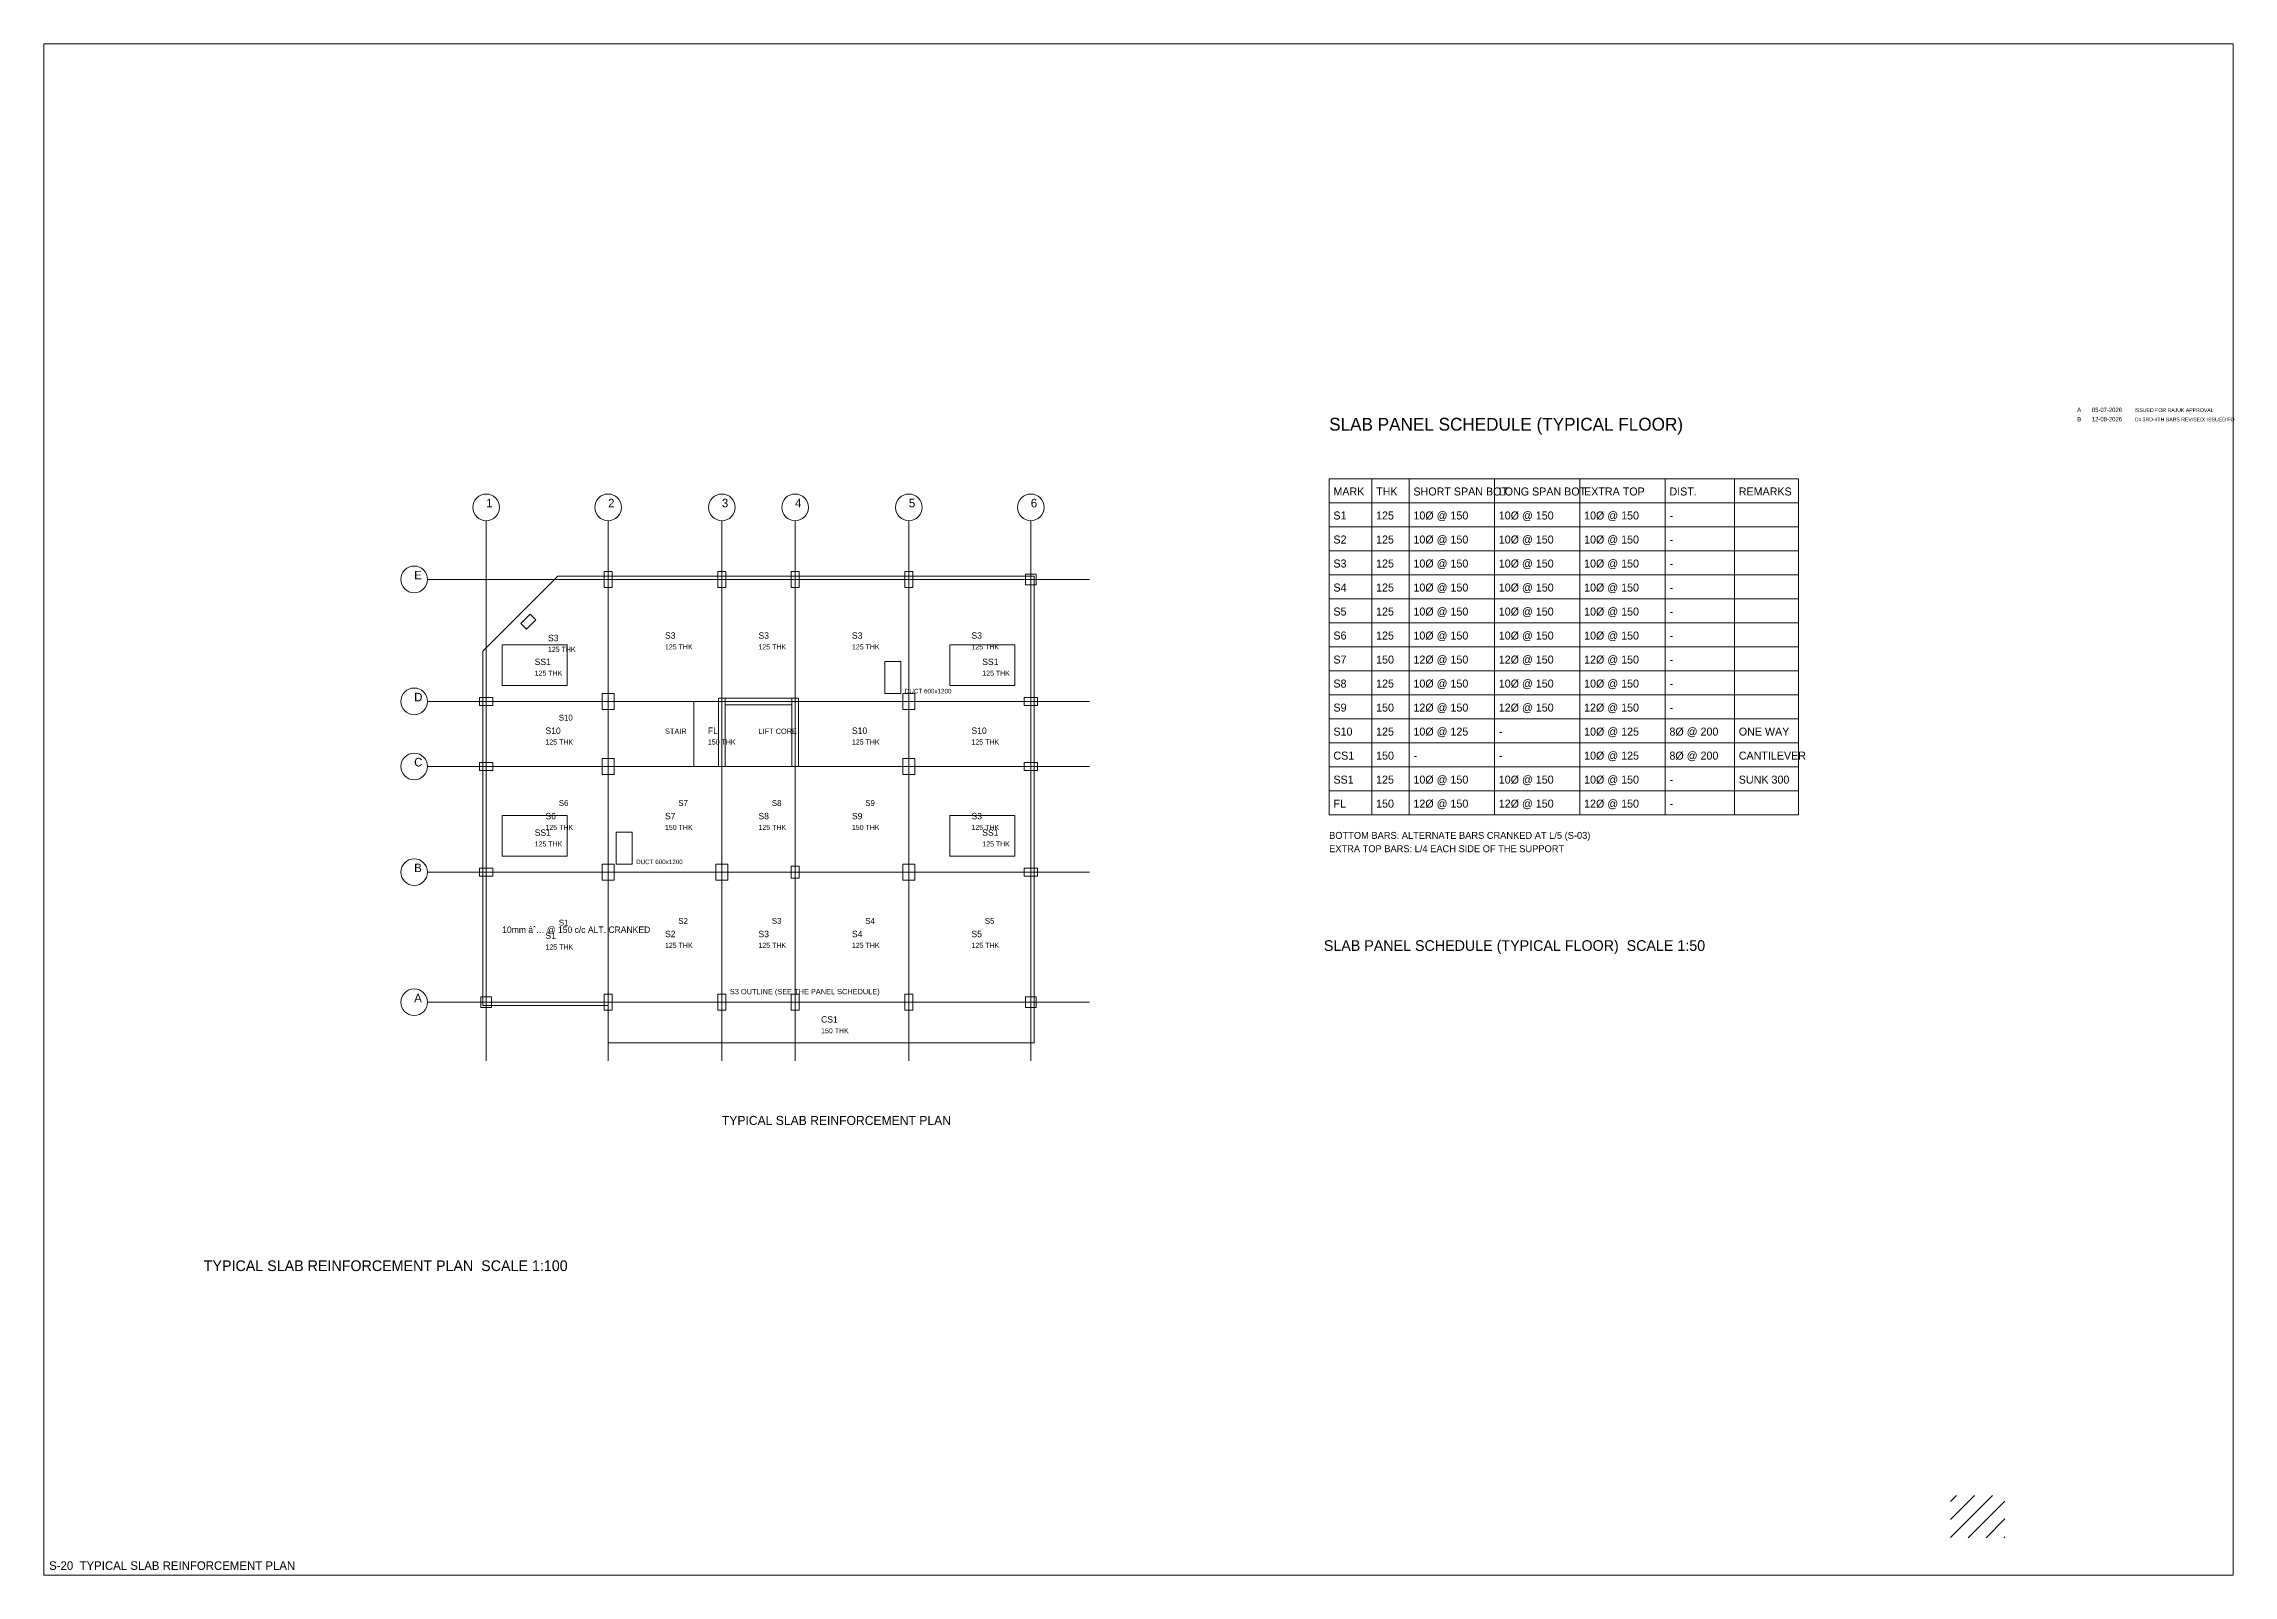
# Model space of a CAD drawing. Extents: x 1000 to 741800, y -207200 to 58400.
# Drawn here: x 377400 to 459500, y -137800 to -80400 of the extents above; entities that cross this region are included whole.
import ezdxf

# ---------------------------------------------------------------- set-up
doc = ezdxf.new("R2010")
doc.units = 0
doc.layers.get('0').update_dxf_attribs({"lineweight": 0, "plot": 0})
for name, color, linetype, lineweight, plot in [('Column', 1, 'Continuous', 0, False), ('Grid', 8, 'Continuous', 0, False), ('Grid Circle', 8, 'Continuous', 0, False), ('Hatch', 9, 'Continuous', 0, False), ('Sheet', 7, 'Continuous', 0, False), ('Slab', 5, 'Continuous', 0, False), ('Text-1', 7, 'Continuous', 0, False), ('Text-2', 7, 'Continuous', 0, False), ('TITLE', 7, 'Continuous', 0, False), ('Wall', 1, 'Continuous', 0, False)]:
    doc.layers.add(name, color=color, linetype=linetype, lineweight=lineweight, plot=plot)

# ---------------------------------------------------------------- blocks, each defined once
blk = doc.blocks.new('GRID_BUBBLE')
at = {"layer": 'Grid Circle'}
blk.add_circle((0, 0), 500, dxfattribs=at)
at = {"layer": 'Text-1'}
blk.add_attdef('GRID', (0, 0), '', height=320, dxfattribs=at)

msp = doc.modelspace()

# ---------------------------------------------------------------- hatches: boundary and pattern name
at = {"layer": 'Hatch'}
h = msp.add_hatch(dxfattribs=at)
h.set_pattern_fill('ANSI31', color=256, scale=150)
h.paths.add_polyline_path([(448900, -136400), (450942, -136400), (450942, -134815), (448900, -134815)])

# ---------------------------------------------------------------- linework, layer by layer
for p, q in [((425600, -96700), (443200, -96700)), ((425600, -96700), (425600, -109300)), ((427200, -96700), (427200, -109300)), ((428600, -96700), (428600, -109300)), ((431800, -96700), (431800, -109300)), ((435000, -96700), (435000, -109300)), ((438200, -96700), (438200, -109300)), ((440800, -96700), (440800, -109300)), ((443200, -96700), (443200, -109300)), ((425600, -97600), (443200, -97600)), ((425600, -98500), (443200, -98500)), ((425600, -99400), (443200, -99400)), ((425600, -100300), (443200, -100300)), ((425600, -101200), (443200, -101200)), ((425600, -102100), (443200, -102100)), ((425600, -103000), (443200, -103000)), ((425600, -103900), (443200, -103900)), ((425600, -104800), (443200, -104800)), ((425600, -105700), (443200, -105700)), ((425600, -106600), (443200, -106600)), ((425600, -107500), (443200, -107500)), ((425600, -108400), (443200, -108400)), ((425600, -109300), (443200, -109300))]:
    msp.add_line(p, q)
at = {"layer": 'Column'}
for points in [[(398411, -100775), (398711, -100775), (398711, -100175), (398411, -100175)], [(402678, -100775), (402978, -100775), (402978, -100175), (402678, -100175)], [(405422, -100775), (405722, -100775), (405722, -100175), (405422, -100175)], [(409689, -100775), (409989, -100775), (409989, -100175), (409689, -100175)], [(414211, -100675), (414611, -100675), (414611, -100275), (414211, -100275)], [(395502, -102342), (395856, -101988), (395644, -101776), (395290, -102130)], [(393739, -105197), (394239, -105197), (394239, -104897), (393739, -104897)], [(398336, -105347), (398786, -105347), (398786, -104747), (398336, -104747)], [(409614, -105347), (410064, -105347), (410064, -104747), (409614, -104747)], [(414161, -105197), (414661, -105197), (414661, -104897), (414161, -104897)], [(393739, -107636), (394239, -107636), (394239, -107336), (393739, -107336)], [(398336, -107786), (398786, -107786), (398786, -107186), (398336, -107186)], [(409614, -107786), (410064, -107786), (410064, -107186), (409614, -107186)], [(414161, -107636), (414661, -107636), (414661, -107336), (414161, -107336)], [(393739, -111598), (394239, -111598), (394239, -111298), (393739, -111298)], [(398336, -111748), (398786, -111748), (398786, -111148), (398336, -111148)], [(402603, -111748), (403053, -111748), (403053, -111148), (402603, -111148)], [(405422, -111673), (405722, -111673), (405722, -111223), (405422, -111223)], [(409614, -111748), (410064, -111748), (410064, -111148), (409614, -111148)], [(414161, -111598), (414661, -111598), (414661, -111298), (414161, -111298)], [(393789, -116525), (394189, -116525), (394189, -116125), (393789, -116125)], [(398411, -116625), (398711, -116625), (398711, -116025), (398411, -116025)], [(402678, -116625), (402978, -116625), (402978, -116025), (402678, -116025)], [(405422, -116625), (405722, -116625), (405722, -116025), (405422, -116025)], [(409689, -116625), (409989, -116625), (409989, -116025), (409689, -116025)], [(414211, -116525), (414611, -116525), (414611, -116125), (414211, -116125)]]:
    msp.add_lwpolyline(points, close=True, dxfattribs=at)
at = {"layer": 'Grid'}
for p, q in [((393989, -118525), (393989, -98275)), ((398561, -118525), (398561, -98275)), ((402828, -118525), (402828, -98275)), ((405572, -118525), (405572, -98275)), ((409839, -118525), (409839, -98275)), ((414411, -118525), (414411, -98275)), ((391789, -100475), (416611, -100475)), ((391789, -105047), (416611, -105047)), ((391789, -107486), (416611, -107486)), ((391789, -111448), (416611, -111448)), ((391789, -116325), (416611, -116325))]:
    msp.add_line(p, q, dxfattribs=at)
at = {"layer": 'Sheet'}
msp.add_lwpolyline([(377400, -137800), (459500, -137800), (459500, -80400), (377400, -80400)], close=True, dxfattribs=at)
at = {"layer": 'Slab'}
for points in [[(393864, -116450), (398561, -116450), (398561, -117849), (414536, -117849), (414536, -100350), (396681, -100350), (393864, -103167)], [(393864, -105047), (398561, -105047), (398561, -100350), (396681, -100350), (393864, -103167)], [(398561, -105047), (402828, -105047), (402828, -100350), (398561, -100350)], [(402828, -105047), (405572, -105047), (405572, -100350), (402828, -100350)], [(405572, -105047), (409839, -105047), (409839, -100350), (405572, -100350)], [(409839, -105047), (414536, -105047), (414536, -100350), (409839, -100350)], [(394589, -104447), (397027, -104447), (397027, -102923), (394589, -102923)], [(411373, -104447), (413811, -104447), (413811, -102923), (411373, -102923)], [(408939, -104747), (409539, -104747), (409539, -103547), (408939, -103547)], [(393864, -107486), (398561, -107486), (398561, -105047), (393864, -105047)], [(398561, -107486), (402828, -107486), (402828, -105047), (398561, -105047)], [(401780, -107486), (402828, -107486), (402828, -105047), (401780, -105047)], [(405572, -107486), (409839, -107486), (409839, -105047), (405572, -105047)], [(409839, -107486), (414536, -107486), (414536, -105047), (409839, -105047)], [(393864, -111448), (398561, -111448), (398561, -107486), (393864, -107486)], [(398561, -111448), (402828, -111448), (402828, -107486), (398561, -107486)], [(402828, -111448), (405572, -111448), (405572, -107486), (402828, -107486)], [(405572, -111448), (409839, -111448), (409839, -107486), (405572, -107486)], [(409839, -111448), (414536, -111448), (414536, -107486), (409839, -107486)], [(394589, -110848), (397027, -110848), (397027, -109324), (394589, -109324)], [(398861, -111148), (399461, -111148), (399461, -109948), (398861, -109948)], [(411373, -110848), (413811, -110848), (413811, -109324), (411373, -109324)], [(393864, -116450), (398561, -116450), (398561, -111448), (393864, -111448)], [(398561, -116325), (402828, -116325), (402828, -111448), (398561, -111448)], [(402828, -116325), (405572, -116325), (405572, -111448), (402828, -111448)], [(405572, -116325), (409839, -116325), (409839, -111448), (405572, -111448)], [(409839, -116325), (414536, -116325), (414536, -111448), (409839, -111448)], [(398561, -116325), (398561, -117849), (414536, -117849), (414536, -116325)]]:
    msp.add_lwpolyline(points, close=True, dxfattribs=at)
at = {"layer": 'Slab', "elevation": 0}
msp.add_lwpolyline([(402828, -116325), (405572, -116325), (405572, -111448), (402828, -111448), (402829, -116325)], dxfattribs=at)
at = {"layer": 'Wall'}
for points in [[(402703, -107486), (402953, -107486), (402953, -104922), (402703, -104922)], [(402953, -105172), (405447, -105172), (405447, -104922), (402953, -104922)], [(405447, -107486), (405697, -107486), (405697, -104922), (405447, -104922)]]:
    msp.add_lwpolyline(points, close=True, dxfattribs=at)

# ---------------------------------------------------------------- block references
at = {"layer": 'Grid Circle'}
for p, values in [((393989, -97775), {'GRID': '1'}), ((398561, -97775), {'GRID': '2'}), ((402828, -97775), {'GRID': '3'}), ((405572, -97775), {'GRID': '4'}), ((409839, -97775), {'GRID': '5'}), ((414411, -97775), {'GRID': '6'}), ((391289, -100475), {'GRID': 'E'}), ((391289, -105047), {'GRID': 'D'}), ((391289, -107486), {'GRID': 'C'}), ((391289, -111448), {'GRID': 'B'}), ((391289, -116325), {'GRID': 'A'})]:
    msp.add_blockref('GRID_BUBBLE', p, dxfattribs=at).add_auto_attribs(values)

# ---------------------------------------------------------------- texts
at = {"layer": 'Sheet'}
for s, height, p in [('SLAB PANEL SCHEDULE (TYPICAL FLOOR)  SCALE 1:50', 400, (425400, -114400)), ('TYPICAL SLAB REINFORCEMENT PLAN  SCALE 1:100', 400, (383400, -126400)), ('S-20  TYPICAL SLAB REINFORCEMENT PLAN', 320, (377600, -137600))]:
    msp.add_text(s, height=height, dxfattribs=at).set_placement(p)
at = {"layer": 'Text-1'}
for s, height, p in [('SLAB PANEL SCHEDULE (TYPICAL FLOOR)', 480, (425600, -94900)), ('MARK', 300, (425760, -97330)), ('THK', 300, (427360, -97330)), ('SHORT SPAN BOT.', 300, (428760, -97330)), ('LONG SPAN BOT.', 300, (431960, -97330)), ('EXTRA TOP', 300, (435160, -97330)), ('DIST.', 300, (438360, -97330)), ('REMARKS', 300, (440960, -97330)), ('S1', 300, (425760, -98230)), ('125', 300, (427360, -98230)), ('10%%C @ 150', 300, (428760, -98230)), ('10%%C @ 150', 300, (431960, -98230)), ('10%%C @ 150', 300, (435160, -98230)), ('-', 300, (438360, -98230)), ('S2', 300, (425760, -99130)), ('125', 300, (427360, -99130)), ('10%%C @ 150', 300, (428760, -99130)), ('10%%C @ 150', 300, (431960, -99130)), ('10%%C @ 150', 300, (435160, -99130)), ('-', 300, (438360, -99130)), ('S3', 300, (425760, -100030)), ('125', 300, (427360, -100030)), ('10%%C @ 150', 300, (428760, -100030)), ('10%%C @ 150', 300, (431960, -100030)), ('10%%C @ 150', 300, (435160, -100030)), ('-', 300, (438360, -100030)), ('S4', 300, (425760, -100930)), ('125', 300, (427360, -100930)), ('10%%C @ 150', 300, (428760, -100930)), ('10%%C @ 150', 300, (431960, -100930)), ('10%%C @ 150', 300, (435160, -100930)), ('-', 300, (438360, -100930)), ('S5', 300, (425760, -101830)), ('125', 300, (427360, -101830)), ('10%%C @ 150', 300, (428760, -101830)), ('10%%C @ 150', 300, (431960, -101830)), ('10%%C @ 150', 300, (435160, -101830)), ('-', 300, (438360, -101830)), ('S3', 240, (396306, -102792)), ('S3', 240, (400695, -102699)), ('S3', 240, (404200, -102699)), ('S3', 240, (407705, -102699)), ('S3', 240, (412187, -102699)), ('S6', 300, (425760, -102730)), ('125', 300, (427360, -102730)), ('10%%C @ 150', 300, (428760, -102730)), ('10%%C @ 150', 300, (431960, -102730)), ('10%%C @ 150', 300, (435160, -102730)), ('-', 300, (438360, -102730)), ('SS1', 240, (395808, -103685)), ('SS1', 240, (412592, -103685)), ('S7', 300, (425760, -103630)), ('150', 300, (427360, -103630)), ('12%%C @ 150', 300, (428760, -103630)), ('12%%C @ 150', 300, (431960, -103630)), ('12%%C @ 150', 300, (435160, -103630)), ('S8', 300, (425760, -104530)), ('125', 300, (427360, -104530)), ('10%%C @ 150', 300, (428760, -104530)), ('10%%C @ 150', 300, (431960, -104530)), ('10%%C @ 150', 300, (435160, -104530)), ('-', 300, (438360, -103630)), ('-', 300, (438360, -104530)), ('S9', 300, (425760, -105430)), ('150', 300, (427360, -105430)), ('12%%C @ 150', 300, (428760, -105430)), ('12%%C @ 150', 300, (431960, -105430)), ('12%%C @ 150', 300, (435160, -105430)), ('-', 300, (438360, -105430)), ('S10', 240, (396213, -106266)), ('STAIR', 200, (400695, -106266)), ('FL', 240, (402304, -106266)), ('LIFT CORE', 200, (404200, -106266)), ('S10', 240, (407705, -106266)), ('S10', 240, (412187, -106266)), ('S10', 300, (425760, -106330)), ('125', 300, (427360, -106330)), ('10%%C @ 125', 300, (428760, -106330)), ('-', 300, (431960, -106330)), ('10%%C @ 125', 300, (435160, -106330)), ('8%%C @ 200', 300, (438360, -106330)), ('ONE WAY', 300, (440960, -106330)), ('CS1', 300, (425760, -107230)), ('150', 300, (427360, -107230)), ('-', 300, (428760, -107230)), ('-', 300, (431960, -107230)), ('10%%C @ 125', 300, (435160, -107230)), ('8%%C @ 200', 300, (438360, -107230)), ('CANTILEVER', 300, (440960, -107230)), ('SS1', 300, (425760, -108130)), ('125', 300, (427360, -108130)), ('10%%C @ 150', 300, (428760, -108130)), ('10%%C @ 150', 300, (431960, -108130)), ('10%%C @ 150', 300, (435160, -108130)), ('-', 300, (438360, -108130)), ('SUNK 300', 300, (440960, -108130)), ('FL', 300, (425760, -109030)), ('150', 300, (427360, -109030)), ('12%%C @ 150', 300, (428760, -109030)), ('12%%C @ 150', 300, (431960, -109030)), ('12%%C @ 150', 300, (435160, -109030)), ('-', 300, (438360, -109030)), ('SS1', 240, (395808, -110086)), ('S6', 240, (396213, -109467)), ('S7', 240, (400695, -109467)), ('S8', 240, (404200, -109467)), ('S9', 240, (407705, -109467)), ('S3', 240, (412187, -109467)), ('SS1', 240, (412592, -110086)), ('10mm âˆ… @ 150 c/c ALT. CRANKED', 240, (394589, -113725)), ('S1', 240, (396213, -113949)), ('S2', 240, (400695, -113886)), ('S3', 240, (404200, -113886)), ('S4', 240, (407705, -113886)), ('S5', 240, (412187, -113886)), ('CS1', 240, (406548, -117087)), ('TYPICAL SLAB REINFORCEMENT PLAN', 340, (402828, -120925))]:
    msp.add_text(s, height=height, dxfattribs=at).set_placement(p)
at = {"layer": 'Text-2'}
for s, height, p in [('125 THK', 190, (396306, -103192)), ('125 THK', 190, (400695, -103099)), ('125 THK', 190, (404200, -103099)), ('125 THK', 190, (407705, -103099)), ('125 THK', 190, (412187, -103099)), ('125 THK', 190, (395808, -104085)), ('125 THK', 190, (412592, -104085)), ('DUCT 600x1200', 170, (409689, -104747)), ('S10', 220, (396713, -105766)), ('125 THK', 190, (396213, -106666)), ('150 THK', 190, (402304, -106666)), ('125 THK', 190, (407705, -106666)), ('125 THK', 190, (412187, -106666)), ('S6', 220, (396713, -108967)), ('S7', 220, (401195, -108967)), ('S8', 220, (404700, -108967)), ('S9', 220, (408205, -108967)), ('125 THK', 190, (396213, -109867)), ('150 THK', 190, (400695, -109867)), ('125 THK', 190, (404200, -109867)), ('150 THK', 190, (407705, -109867)), ('125 THK', 190, (412187, -109867)), ('BOTTOM BARS: ALTERNATE BARS CRANKED AT L/5 (S-03)', 260, (425600, -110200)), ('125 THK', 190, (395808, -110486)), ('125 THK', 190, (412592, -110486)), ('EXTRA TOP BARS: L/4 EACH SIDE OF THE SUPPORT', 260, (425600, -110700)), ('DUCT 600x1200', 170, (399611, -111148)), ('S1', 220, (396713, -113449)), ('S2', 220, (401195, -113386)), ('S3', 220, (404700, -113386)), ('S4', 220, (408205, -113386)), ('S5', 220, (412687, -113386)), ('125 THK', 190, (400695, -114286)), ('125 THK', 190, (404200, -114286)), ('125 THK', 190, (407705, -114286)), ('125 THK', 190, (412187, -114286)), ('125 THK', 190, (396213, -114349)), ('S3 OUTLINE (SEE THE PANEL SCHEDULE)', 200, (403128, -116025)), ('150 THK', 190, (406548, -117487))]:
    msp.add_text(s, height=height, dxfattribs=at).set_placement(p)
at = {"layer": 'TITLE'}
for s, height, p in [('A', 160, (453650, -94200)), ('B', 160, (453650, -94550)), ('05-07-2026', 160, (454200, -94200)), ('12-08-2026', 160, (454200, -94550)), ('C4 3RD-4TH BARS REVISED; ISSUED FO', 140, (455800, -94550)), ('ISSUED FOR RAJUK APPROVAL', 140, (455800, -94200))]:
    msp.add_text(s, height=height, dxfattribs=at).set_placement(p)

doc.saveas('drawing.dxf')
